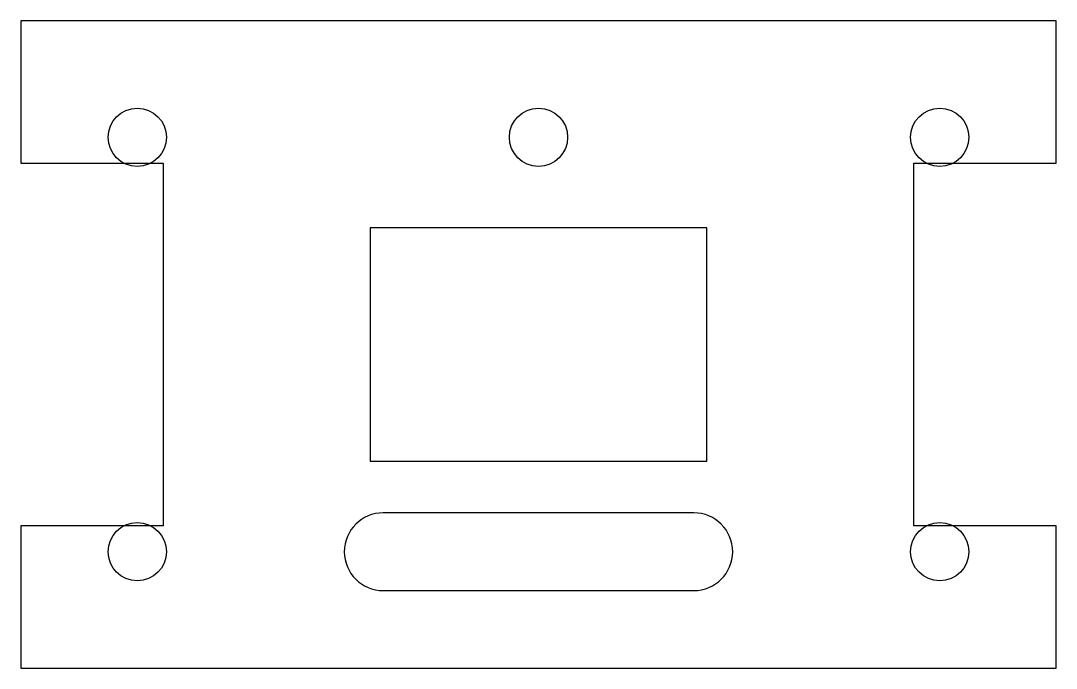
# Model space of a CAD drawing. Header units: millimetres. Extents: x 0 to 160, y 0 to 100.
import ezdxf

# ---------------------------------------------------------------- set-up
doc = ezdxf.new("R2010")
doc.units = ezdxf.units.MM

msp = doc.modelspace()

# ---------------------------------------------------------------- linework, layer by layer
for p, q in [((104, 24), (56, 24)), ((56, 12), (104, 12))]:
    msp.add_line(p, q)
for points in [[(0, 0), (160, 0), (160, 22), (138, 22), (138, 78), (160, 78), (160, 100), (0, 100), (0, 78), (22, 78), (22, 22), (0, 22)], [(54, 32), (106, 32), (106, 68), (54, 68)]]:
    msp.add_lwpolyline(points, close=True)
for centre in [(18, 82), (80, 82), (142, 82), (18, 18), (142, 18)]:
    msp.add_circle(centre, 4.5)
for centre, start, end in [((56, 18), 90, 270), ((104, 18), 270, 90)]:
    msp.add_arc(centre, 6, start, end)

doc.saveas('drawing.dxf')
